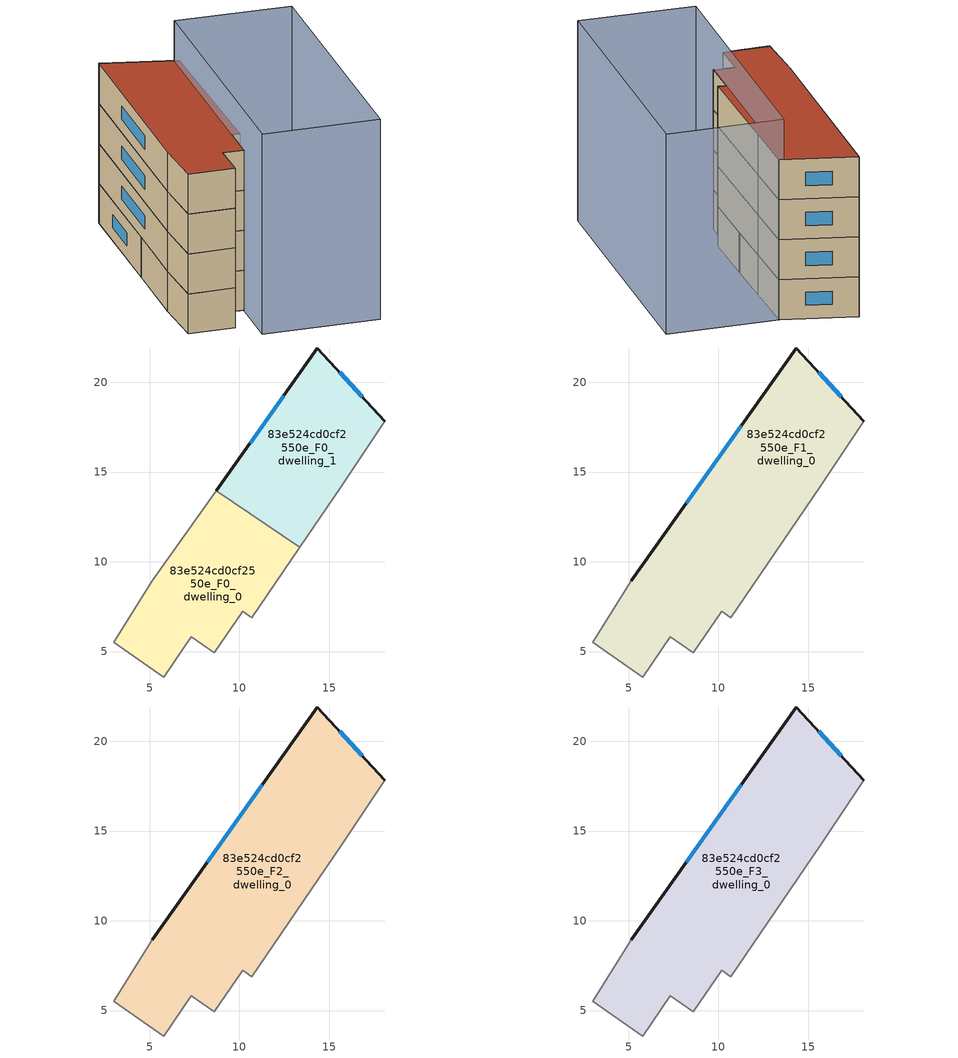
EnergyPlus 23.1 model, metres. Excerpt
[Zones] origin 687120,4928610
83e524cd0cf2550e_F0_dwelling_0
 floor ground (EU_floor_Construction): 10.67,6.87 13.35,10.8 8.71,13.96 5.14,8.94 3,5.53 5.79,3.58 7.3,5.84 8.6,4.92 10.17,7.25 z0
 wall adiabatic (EU_wall_Construction): 13.35,10.8 10.67,6.87 10.17,7.25 8.6,4.92 7.3,5.84 5.79,3.58 3,5.53 5.14,8.94 8.71,13.96 z0:3
 wall to 83e524cd0cf2550e_F0_dwelling_1 (EU_wall_Construction): 8.71,13.96 13.35,10.8 z0:3
83e524cd0cf2550e_F0_dwelling_1
 floor ground (EU_floor_Construction): 15.63,14.16 18.09,17.82 14.34,21.91 8.71,13.96 13.35,10.8 z0
 wall outside (EU_wall_Construction): 8.71,13.96 14.34,21.91 18.09,17.82 z0:3
 wall adiabatic (EU_wall_Construction): 18.09,17.82 15.63,14.16 13.35,10.8 z0:3
 window (EU_Window_Construction): 10.59,16.61 12.47,19.26 / 15.59,20.54 16.84,19.18 z1:2
83e524cd0cf2550e_F1_dwelling_0
 floor to 83e524cd0cf2550e_F0_dwelling_0 (EU_floor_Construction): 10.67,6.87 13.35,10.8 8.71,13.96 5.14,8.94 3,5.53 5.79,3.58 7.3,5.84 8.6,4.92 10.17,7.25 z3
 floor to 83e524cd0cf2550e_F0_dwelling_1 (EU_floor_Construction): 15.63,14.16 18.09,17.82 14.34,21.91 8.71,13.96 13.35,10.8 z3
 wall outside (EU_wall_Construction): 5.14,8.94 14.34,21.91 18.09,17.82 z3:6
 wall adiabatic (EU_wall_Construction): 18.09,17.82 15.63,14.16 10.67,6.87 10.17,7.25 8.6,4.92 7.3,5.84 5.79,3.58 3,5.53 5.14,8.94 z3:6
 window (EU_Window_Construction): 8.21,13.26 11.28,17.58 / 15.59,20.54 16.84,19.18 z4:5
83e524cd0cf2550e_F2_dwelling_0
 floor to 83e524cd0cf2550e_F1_dwelling_0 (EU_floor_Construction): 10.67,6.87 15.63,14.16 18.09,17.82 14.34,21.91 5.14,8.94 3,5.53 5.79,3.58 7.3,5.84 8.6,4.92 10.17,7.25 z6
 wall outside (EU_wall_Construction): 5.14,8.94 14.34,21.91 18.09,17.82 z6:9
 wall adiabatic (EU_wall_Construction): 18.09,17.82 15.63,14.16 10.67,6.87 10.17,7.25 8.6,4.92 7.3,5.84 5.79,3.58 3,5.53 5.14,8.94 z6:9
 window (EU_Window_Construction): 8.21,13.26 11.28,17.58 / 15.59,20.54 16.84,19.18 z7:8
83e524cd0cf2550e_F3_dwelling_0
 floor to 83e524cd0cf2550e_F2_dwelling_0 (EU_floor_Construction): 10.67,6.87 15.63,14.16 18.09,17.82 14.34,21.91 5.14,8.94 3,5.53 5.79,3.58 7.3,5.84 8.6,4.92 10.17,7.25 z9
 wall outside (EU_wall_Construction): 5.14,8.94 14.34,21.91 18.09,17.82 z9:12
 wall adiabatic (EU_wall_Construction): 18.09,17.82 15.63,14.16 10.67,6.87 10.17,7.25 8.6,4.92 7.3,5.84 5.79,3.58 3,5.53 5.14,8.94 z9:12
 window (EU_Window_Construction): 8.21,13.26 11.28,17.58 / 15.59,20.54 16.84,19.18 z10:11
 roof outside (EU_roof_Construction): 14.34,21.91 18.09,17.82 15.63,14.16 10.67,6.87 10.17,7.25 8.6,4.92 7.3,5.84 5.79,3.58 3,5.53 5.14,8.94 z12
shading: 24.71,13.15 13.01,-3.42 / 13.01,-3.42 6.09,1.47 / 6.09,1.47 17.78,18.04 / 17.78,18.04 24.71,13.15 z0:15
[Building]
EU S2 Campaign: North Axis=0; Terrain=City; Solar Distribution=FullExterior
[Site:Location]
Bologna: Latitude=44.5; Longitude=11.25; Time Zone=1; Elevation=37
[SizingPeriod:WeatherFileDays]
AnnualSizingPeriod: Begin Month=1; Begin Day of Month=1; End Month=12; End Day of Month=31; Day of Week for Start Day=Monday; Use Weather File Daylight Saving Period=No; Use Weather File Rain and Snow Indicators=No
[MATERIAL]
EU_InternalMass_Material: Roughness=MediumRough; Thickness=0.1; Conductivity=1; Density=1800; Specific Heat=900; Thermal Absorptance=0.9; Solar Absorptance=0.7; Visible Absorptance=0.7
[MATERIAL:NOMASS] Roughness=MediumRough; Thermal Absorptance=0.9; Solar Absorptance=0.7; Visible Absorptance=0.7
Name | Thermal Resistance
EU_wall_NoMass | 0.937881
EU_roof_NoMass | 0.548572
EU_floor_NoMass | 0.71348
[WINDOWMATERIAL:SIMPLEGLAZINGSYSTEM]
EU_Window_SimpleGlazing: UFactor=4.25633; Solar Heat Gain Coefficient=0.85; Visible Transmittance=0.85
[CONSTRUCTION]
EU_wall_Construction: EU_wall_NoMass
EU_roof_Construction: EU_roof_NoMass
EU_floor_Construction: EU_floor_NoMass
EU_InternalMass_Construction: EU_InternalMass_Material
EU_Window_Construction: EU_Window_SimpleGlazing
[ZONE] Type=1; Multiplier=1; Ceiling Height=autocalculate; Floor Area=autocalculate; Part of Total Floor Area=Yes
Name | Volume
83e524cd0cf2550e_F0_dwelling_0 | 150.653
83e524cd0cf2550e_F1_dwelling_0; 83e524cd0cf2550e_F2_dwelling_0; 83e524cd0cf2550e_F3_dwelling_0 | 301.304
83e524cd0cf2550e_F0_dwelling_1 | 150.656
[INTERNALMASS] Construction=EU_InternalMass_Construction
Name | Zone or ZoneList | Surface Area
83e524cd0cf2550e_F0_dwelling_0_EU_InternalMass | 83e524cd0cf2550e_F0_dwelling_0 | 50.2181
83e524cd0cf2550e_F0_dwelling_1_EU_InternalMass | 83e524cd0cf2550e_F0_dwelling_1 | 50.2186
83e524cd0cf2550e_F1_dwelling_0_EU_InternalMass | 83e524cd0cf2550e_F1_dwelling_0 | 100.435
83e524cd0cf2550e_F2_dwelling_0_EU_InternalMass | 83e524cd0cf2550e_F2_dwelling_0 | 100.435
83e524cd0cf2550e_F3_dwelling_0_EU_InternalMass | 83e524cd0cf2550e_F3_dwelling_0 | 100.435
[OTHEREQUIPMENT] Fuel Type=Electricity; Design Level Calculation Method=Watts/Area; Power per Zone Floor Area=1; Fraction Latent=0; Fraction Radiant=0; Fraction Lost=0; Carbon Dioxide Generation Rate=0; EndUse Subcategory=EU_Step8_InternalGains
Name | Zone or ZoneList or Space or SpaceList | Schedule
EU_Step8_InternalGain_83e524cd0cf2550e_F0_dwelling_0_f000 | 83e524cd0cf2550e_F0_dwelling_0 | EU_Step8_GainSchedule_83e524cd0cf2550e_F0_dwelling_0_f000
EU_Step8_InternalGain_83e524cd0cf2550e_F0_dwelling_1_f000 | 83e524cd0cf2550e_F0_dwelling_1 | EU_Step8_GainSchedule_83e524cd0cf2550e_F0_dwelling_1_f000
EU_Step8_InternalGain_83e524cd0cf2550e_F1_dwelling_0_f000 | 83e524cd0cf2550e_F1_dwelling_0 | EU_Step8_GainSchedule_83e524cd0cf2550e_F1_dwelling_0_f000
EU_Step8_InternalGain_83e524cd0cf2550e_F2_dwelling_0_f000 | 83e524cd0cf2550e_F2_dwelling_0 | EU_Step8_GainSchedule_83e524cd0cf2550e_F2_dwelling_0_f000
EU_Step8_InternalGain_83e524cd0cf2550e_F3_dwelling_0_f000 | 83e524cd0cf2550e_F3_dwelling_0 | EU_Step8_GainSchedule_83e524cd0cf2550e_F3_dwelling_0_f000
[ZONEVENTILATION:DESIGNFLOWRATE] Schedule=EU_AlwaysOn; Design Flow Rate Calculation Method=AirChanges/Hour; Air Changes per Hour=0.687892; Ventilation Type=Natural; Fan Pressure Rise=0; Fan Total Efficiency=1; Constant Term Coefficient=1; Temperature Term Coefficient=0; Velocity Term Coefficient=0; Velocity Squared Term Coefficient=0; Minimum Indoor Temperature=-100; Maximum Indoor Temperature=100; Delta Temperature=-100; Minimum Outdoor Temperature=-100; Maximum Outdoor Temperature=100; Maximum Wind Speed=40
Name | Zone or ZoneList or Space or SpaceList
EU_ConstantAir_83e524cd0cf2550e_F0_dwelling_0 | 83e524cd0cf2550e_F0_dwelling_0
EU_ConstantAir_83e524cd0cf2550e_F0_dwelling_1 | 83e524cd0cf2550e_F0_dwelling_1
EU_ConstantAir_83e524cd0cf2550e_F1_dwelling_0 | 83e524cd0cf2550e_F1_dwelling_0
EU_ConstantAir_83e524cd0cf2550e_F2_dwelling_0 | 83e524cd0cf2550e_F2_dwelling_0
EU_ConstantAir_83e524cd0cf2550e_F3_dwelling_0 | 83e524cd0cf2550e_F3_dwelling_0
[HVACTEMPLATE:THERMOSTAT] Constant Heating Setpoint=20; Constant Cooling Setpoint=50
EU_HeatOnly_83e524cd0cf2550e_F0_dwelling_0; EU_HeatOnly_83e524cd0cf2550e_F0_dwelling_1; EU_HeatOnly_83e524cd0cf2550e_F1_dwelling_0; EU_HeatOnly_83e524cd0cf2550e_F2_dwelling_0; EU_HeatOnly_83e524cd0cf2550e_F3_dwelling_0
[HVACTEMPLATE:ZONE:IDEALLOADSAIRSYSTEM] System Availability Schedule=EU_AlwaysOn; Maximum Heating Supply Air Temperature=50; Minimum Cooling Supply Air Temperature=13; Maximum Heating Supply Air Humidity Ratio=0.0156; Minimum Cooling Supply Air Humidity Ratio=0.0077; Heating Limit=NoLimit; Cooling Limit=NoLimit; Heating Availability Schedule=EU_AlwaysOn; Cooling Availability Schedule=EU_CoolingOff; Dehumidification Control Type=ConstantSensibleHeatRatio; Cooling Sensible Heat Ratio=0.7; Dehumidification Setpoint=60; Humidification Control Type=None; Humidification Setpoint=30; Outdoor Air Method=None; Outdoor Air Flow Rate per Person=0.00944; Outdoor Air Flow Rate per Zone Floor Area=0; Outdoor Air Flow Rate per Zone=0; Demand Controlled Ventilation Type=None; Outdoor Air Economizer Type=NoEconomizer; Heat Recovery Type=None; Sensible Heat Recovery Effectiveness=0.7; Latent Heat Recovery Effectiveness=0.65
Name | Template Thermostat
83e524cd0cf2550e_F0_dwelling_0 | EU_HeatOnly_83e524cd0cf2550e_F0_dwelling_0
83e524cd0cf2550e_F0_dwelling_1 | EU_HeatOnly_83e524cd0cf2550e_F0_dwelling_1
83e524cd0cf2550e_F1_dwelling_0 | EU_HeatOnly_83e524cd0cf2550e_F1_dwelling_0
83e524cd0cf2550e_F2_dwelling_0 | EU_HeatOnly_83e524cd0cf2550e_F2_dwelling_0
83e524cd0cf2550e_F3_dwelling_0 | EU_HeatOnly_83e524cd0cf2550e_F3_dwelling_0
[SIZING:ZONE] Zone Cooling Design Supply Air Temperature Input Method=SupplyAirTemperature; Zone Cooling Design Supply Air Temperature=13; Zone Heating Design Supply Air Temperature Input Method=SupplyAirTemperature; Zone Heating Design Supply Air Temperature=50; Zone Cooling Design Supply Air Humidity Ratio=0.008; Zone Heating Design Supply Air Humidity Ratio=0.008; Cooling Design Air Flow Method=DesignDay; Cooling Design Air Flow Rate=0; Cooling Minimum Air Flow per Zone Floor Area=0.000762; Cooling Minimum Air Flow=0; Cooling Minimum Air Flow Fraction=0.2; Heating Design Air Flow Method=DesignDay; Heating Design Air Flow Rate=0; Heating Maximum Air Flow per Zone Floor Area=0.002032; Heating Maximum Air Flow=0.141576; Heating Maximum Air Flow Fraction=0.3; Account for Dedicated Outdoor Air System=No; Dedicated Outdoor Air System Control Strategy=NeutralSupplyAir; Dedicated Outdoor Air Low Setpoint Temperature for Design=autosize; Dedicated Outdoor Air High Setpoint Temperature for Design=autosize; Zone Load Sizing Method=Sensible Load Only No Latent Load; Zone Latent Cooling Design Supply Air Humidity Ratio Input Method=HumidityRatioDifference; Zone Cooling Design Supply Air Humidity Ratio Difference=0.005; Zone Latent Heating Design Supply Air Humidity Ratio Input Method=HumidityRatioDifference; Zone Humidification Design Supply Air Humidity Ratio Difference=0.005
83e524cd0cf2550e_F0_dwelling_0; 83e524cd0cf2550e_F0_dwelling_1; 83e524cd0cf2550e_F1_dwelling_0; 83e524cd0cf2550e_F2_dwelling_0; 83e524cd0cf2550e_F3_dwelling_0
[SCHEDULE:CONSTANT]
Name | Hourly Value
EU_AlwaysOn | 1
EU_CoolingOff | 0
[SCHEDULE:FILE] Column Number=1; Rows to Skip at Top=0; Number of Hours of Data=8760; Column Separator=Comma; Interpolate to Timestep=No; Minutes per Item=60; Adjust Schedule for Daylight Savings=Yes
Name | File
EU_Step8_GainSchedule_83e524cd0cf2550e_F0_dwelling_0_f000 | ../../schedules/83e524cd0cf2550e/83e524cd0cf2550e_F0_dwelling_0_f000_gain.csv
EU_Step8_GainSchedule_83e524cd0cf2550e_F0_dwelling_1_f000 | ../../schedules/83e524cd0cf2550e/83e524cd0cf2550e_F0_dwelling_1_f000_gain.csv
EU_Step8_GainSchedule_83e524cd0cf2550e_F1_dwelling_0_f000 | ../../schedules/83e524cd0cf2550e/83e524cd0cf2550e_F1_dwelling_0_f000_gain.csv
EU_Step8_GainSchedule_83e524cd0cf2550e_F2_dwelling_0_f000 | ../../schedules/83e524cd0cf2550e/83e524cd0cf2550e_F2_dwelling_0_f000_gain.csv
EU_Step8_GainSchedule_83e524cd0cf2550e_F3_dwelling_0_f000 | ../../schedules/83e524cd0cf2550e/83e524cd0cf2550e_F3_dwelling_0_f000_gain.csv
